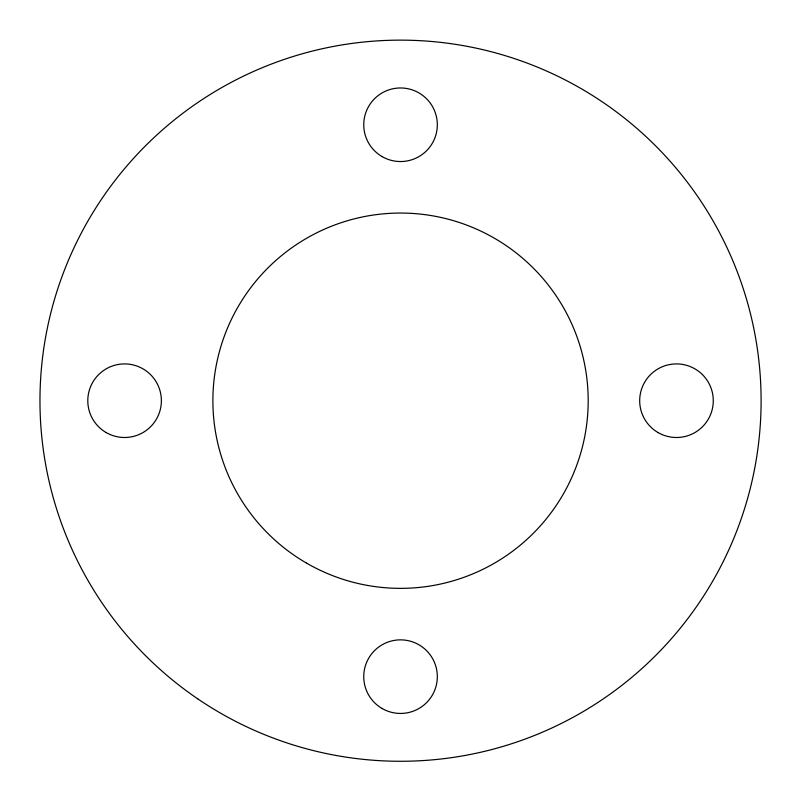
<?xml version="1.0" encoding="UTF-8"?>
<svg xmlns="http://www.w3.org/2000/svg" width="801" height="801" viewBox="0 0 801 801"><rect width="100%" height="100%" fill="white"/><g stroke="black" fill="none" stroke-linecap="round" stroke-linejoin="round"><path stroke-width="1.2" d="M197.797 698.883A360.57 360.57 0 0 0 760.129 427.183A360.57 360.57 0 0 0 243.674 76.045A360.57 360.57 0 0 0 197.797 698.883M306.713 563.213A187.644 187.644 0 0 0 588.184 400.7A187.644 187.644 0 0 0 306.713 238.197A187.644 187.644 0 0 0 306.713 563.213M106.193 432.57A36.796 36.796 0 0 0 161.381 400.7A36.796 36.796 0 0 0 106.193 368.84A36.796 36.796 0 0 0 106.193 432.57M382.137 708.515A36.796 36.796 0 0 0 437.326 676.655A36.796 36.796 0 0 0 382.137 644.785A36.796 36.796 0 0 0 382.137 708.515M658.082 432.57A36.796 36.796 0 0 0 713.28 400.7A36.796 36.796 0 0 0 658.082 368.84A36.796 36.796 0 0 0 658.082 432.57M382.137 156.616A36.796 36.796 0 0 0 437.326 124.756A36.796 36.796 0 0 0 382.137 92.896A36.796 36.796 0 0 0 382.137 156.616"/></g></svg>
